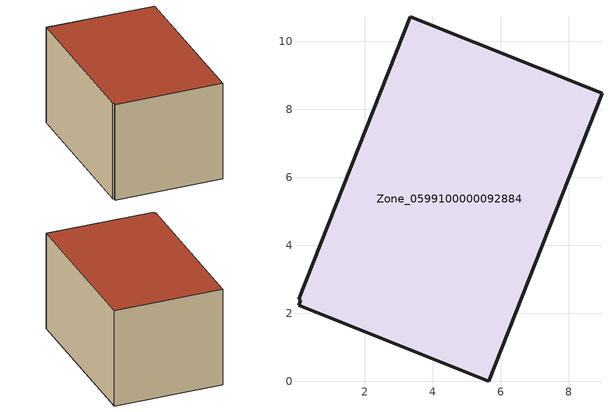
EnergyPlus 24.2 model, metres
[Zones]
Zone_0599100000092884
 floor ground (C_G): 0.06,2.23 0.12,2.39 0.06,2.41 3.35,10.72 8.98,8.47 5.65,0 z0
 wall outside (C_F): 8.98,8.47 3.35,10.72 0.06,2.41 0.12,2.39 0.06,2.23 5.65,0 8.98,8.47 z0:5.63
 roof outside (C_R): 0.12,2.39 0.06,2.23 5.65,0 8.98,8.47 3.35,10.72 0.06,2.41 z5.63
[BUILDING]
Pand.0599100000092884: North Axis=0; Terrain=City; Loads Convergence Tolerance Value=0.04; Temperature Convergence Tolerance Value=0.4; Solar Distribution=FullExterior; Maximum Number of Warmup Days=25; Minimum Number of Warmup Days=1
[Site:Location]
Rotterdam.The.Hague.AP_ZH_NLD Design_Conditions: Latitude=51.96; Longitude=4.45; Time Zone=1; Elevation=-4.5
[SITE:GROUNDTEMPERATURE:BUILDINGSURFACE]
18, 18, 18, 18, 18, 18, 18, 18, 18, 18, 18, 18
[MATERIAL] Thermal Absorptance=0.9; Solar Absorptance=0.7; Visible Absorptance=0.7
Name | Roughness | Thickness | Conductivity | Density | Specific Heat
G.TC.1975-1991 | MediumSmooth | 0.15 | 0.288461 | 540 | 1210
F.TC.1975-1991 | Rough | 0.3 | 0.230769 | 1920 | 840
R.TC.1975-1991 | MediumRough | 0.2 | 0.153846 | 1500 | 1000
[CONSTRUCTION]
C_G: G.TC.1975-1991
C_F: F.TC.1975-1991
C_R: R.TC.1975-1991
[ZONE]
Zone_0599100000092884: Type=1; Multiplier=1; Ceiling Height=Autocalculate; Volume=Autocalculate; Floor Area=autocalculate; Part of Total Floor Area=Yes
[ZONEINFILTRATION:DESIGNFLOWRATE]
Infil_Zone_0599100000092884: Zone or ZoneList or Space or SpaceList=Zone_0599100000092884; Schedule=AlwaysOn; Design Flow Rate Calculation Method=Flow/Area; Flow Rate per Floor Area=0.003; Constant Term Coefficient=1; Temperature Term Coefficient=0; Velocity Term Coefficient=0; Velocity Squared Term Coefficient=0
[HVACTEMPLATE:ZONE:IDEALLOADSAIRSYSTEM]
Zone_0599100000092884: Maximum Heating Supply Air Temperature=50; Minimum Cooling Supply Air Temperature=13; Maximum Heating Supply Air Humidity Ratio=0.0156; Minimum Cooling Supply Air Humidity Ratio=0.0077; Heating Limit=NoLimit; Cooling Limit=NoLimit; Dehumidification Control Type=ConstantSensibleHeatRatio; Cooling Sensible Heat Ratio=0.7; Dehumidification Setpoint=60; Humidification Control Type=None; Humidification Setpoint=30; Outdoor Air Method=None; Outdoor Air Flow Rate per Person=0.00944; Outdoor Air Flow Rate per Zone Floor Area=0; Outdoor Air Flow Rate per Zone=0; Demand Controlled Ventilation Type=None; Outdoor Air Economizer Type=NoEconomizer; Heat Recovery Type=None; Sensible Heat Recovery Effectiveness=0.7; Latent Heat Recovery Effectiveness=0.65
[ZONECONTROL:THERMOSTAT]
ThermostatControl_Zone_0599100000092884: Zone or ZoneList=Zone_0599100000092884; Control Type Schedule=DualSetpointControlType; Control 1=Thermostat_Zone_0599100000092884; Temperature Difference Between Cutout And Setpoint=0
[THERMOSTATSETPOINT:DUALSETPOINT]
Thermostat_Zone_0599100000092884: Heating Setpoint Temperature Schedule=HeatingSetpoint_Zone_0599100000092884; Cooling Setpoint Temperature Schedule=CoolingSetpoint_Zone_0599100000092884
[SCHEDULE:COMPACT]
HeatingSetpoint_Zone_0599100000092884: Through: 12/31, For: AllDays, Until: 24:00, 21
CoolingSetpoint_Zone_0599100000092884: Through: 12/31, For: AllDays, Until: 24:00, 24
DualSetpointControlType: Through: 12/31, For: AllDays, Until: 24:00, 4
AlwaysOn: Through: 12/31, For: AllDays, Until: 24:00, 1
